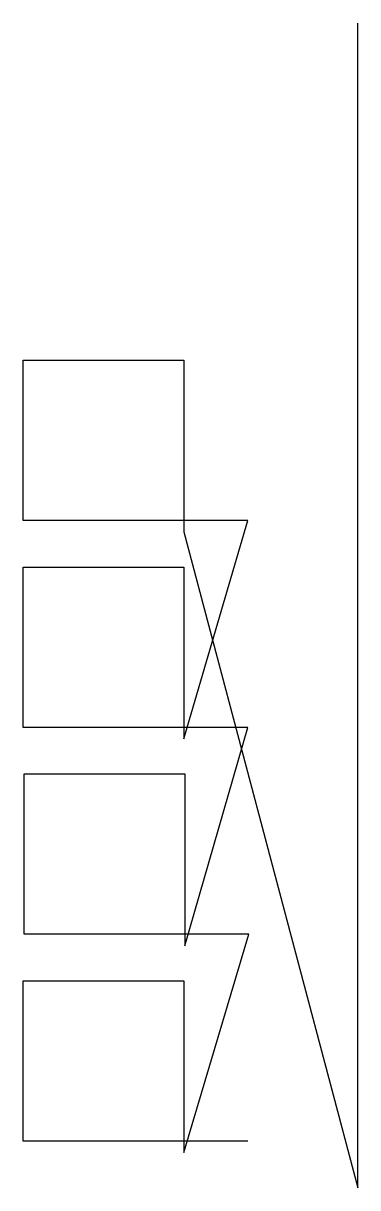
# Model space of a CAD drawing. Header units: metres. Extents: x 20 to 166, y 1992 to 2500.
import ezdxf

# ---------------------------------------------------------------- set-up
doc = ezdxf.new("R2010")
doc.units = ezdxf.units.M

msp = doc.modelspace()

# ---------------------------------------------------------------- linework, layer by layer
at = {"layer": 'TOOL_0'}
for p, q in [((166.235, 2499), (166.235, 2500)), ((166.235, 1991.504), (166.235, 2499)), ((20.385, 2282.875), (20.385, 2352.875)), ((20.385, 2352.875), (90.385, 2352.875)), ((90.385, 2352.875), (90.385, 2282.875)), ((90.385, 2282.875), (20.385, 2282.875)), ((90.385, 2187.528), (118.385, 2282.875)), ((118.385, 2282.875), (90.385, 2282.875)), ((90.385, 2282.875), (90.385, 2277.875)), ((90.385, 2277.875), (166.235, 1991.504)), ((20.385, 2192.528), (20.385, 2262.528)), ((20.385, 2262.528), (90.385, 2262.528)), ((90.385, 2262.528), (90.385, 2192.528)), ((90.385, 2192.528), (20.385, 2192.528)), ((118.385, 2192.528), (90.385, 2192.528)), ((90.385, 2192.528), (90.385, 2187.528)), ((90.771, 2097.181), (118.385, 2192.528)), ((20.771, 2102.181), (20.771, 2172.181)), ((20.771, 2172.181), (90.771, 2172.181)), ((90.771, 2172.181), (90.771, 2102.181)), ((90.771, 2102.181), (20.771, 2102.181)), ((90.385, 2006.835), (118.771, 2102.181)), ((118.771, 2102.181), (90.771, 2102.181)), ((90.771, 2102.181), (90.771, 2097.181)), ((20.385, 2011.835), (20.385, 2081.835)), ((20.385, 2081.835), (90.385, 2081.835)), ((90.385, 2081.835), (90.385, 2011.835)), ((90.385, 2011.835), (20.385, 2011.835)), ((118.385, 2011.835), (90.385, 2011.835)), ((90.385, 2011.835), (90.385, 2006.835))]:
    msp.add_line(p, q, dxfattribs=at)

doc.saveas('drawing.dxf')
